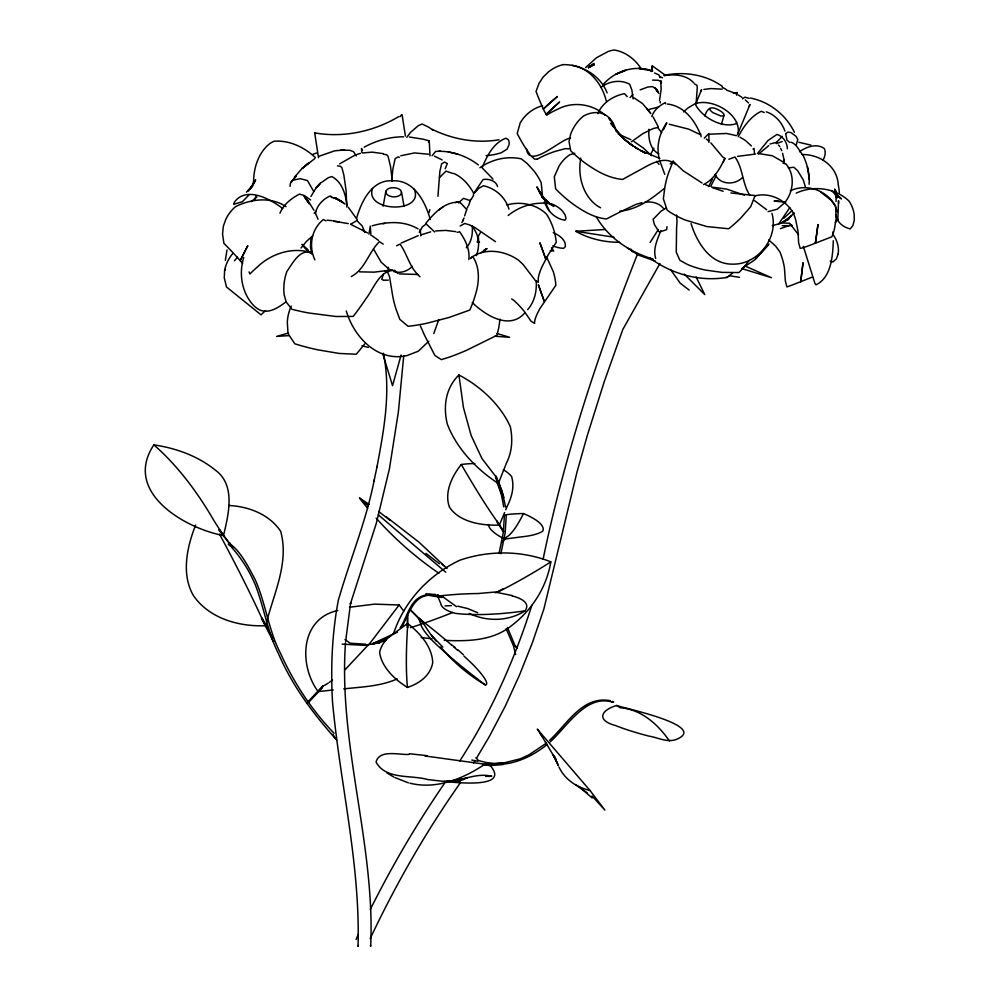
<?xml version="1.0" encoding="UTF-8"?>
<svg xmlns="http://www.w3.org/2000/svg" width="1000" height="1000" viewBox="0 0 1000 1000"><rect width="100%" height="100%" fill="white"/><g stroke="black" fill="none" stroke-linecap="round" stroke-linejoin="round"><path stroke-width="1.5" d="M407.337 627.55L407.525 614.975L407.725 627.513M407.537 623.513L407.537 627.525A279.5 43.175 -78 0 0 407.463 687.412A76.588 44.688 18.4 0 0 432.688 662.825A75.525 44.062 18.4 0 0 407.537 623.513L394.188 633.3A79.237 46.225 18.4 0 0 379.613 652.15A63.338 36.95 18.4 0 0 407.463 687.412M437.938 196.337L439.888 171.213L441.637 163.837L444.487 162.087L447.325 163.538L445.2 168.775M833.3 240.725C832.775 255.837 831.338 277.462 816.062 284.812L814.975 283.587L803.325 246.3M468.837 259.562C470.075 249.412 465.275 239.788 459.613 231.713L457.225 232.475M274.012 641.162L273.312 641.462L261.475 618.413M648.875 129.262C648.275 138.15 650.013 149.375 658.763 153.875M836.05 201.513L836.312 194.1M837.788 220.312L838.55 200.688L838.612 203.438M345.487 642.812C338.288 744.987 375.238 844.025 370.688 946.35L370.475 945.413M225.338 260.338L227.013 249.95M391.65 181.262L392.912 168.875L395.125 158.713L397.975 156.95L399.412 157.275M336.688 740.113L332.463 734.338L336.15 739.35C313.05 713.7 292.238 685.588 278.475 653.7C267.587 632.112 264.125 608.013 255.637 585.6C249.9 571.85 242 558.975 232.05 547.85C232.213 546.487 226.488 544.55 229.137 543.3C240.5 550.788 248.463 567.013 255.113 579.5C265.738 603.138 268.288 629.55 280.225 652.75C293.6 682.3 311.5 709.938 334.1 733.288L334.1 733.288M708.962 142.363L708.838 133.575L704.325 138.138M403.738 355.737L398.375 411.962L389.438 468.713L376.287 523.387L350.412 603.888L350.65 602.762L345.625 641.287M368.913 234.188L370.288 226.125L370.925 235.413M310.912 239.013L310.487 246.887L311.762 254.013M652.35 70.75L652.225 65.825L651.3 71.537M500.05 319.175L498.825 327.3A67.088 53.362 -78 0 1 496.763 335.4L466.65 350.25A66.775 10.288 -27.7 0 1 448.638 357.35L441.375 359.6L434.913 355.525L424.487 335.213A35.9 3.925 66 0 1 421.763 328.875L420.363 326M385.85 191.213L386.438 193.863A8.65 4.988 0 0 0 390.863 196.412C394.613 197.825 403.638 196.1 400.887 190.625A8.65 4.988 0 0 0 396.463 188.075C392.863 187.288 387.675 187.425 385.85 191.213L383.162 206.188M809.075 184.262C809.9 174.75 807.487 164.95 803.5 156.337M667 226.637L666.612 229.662L659.375 232.087M502 542.4L506.012 537.575M580.8 158.05C577.737 174.213 581.862 192.738 594.637 203.812A37.9 34.225 -83 0 0 600.575 207.775M670.188 163.988L673.125 161.225L668.763 172.362A35.987 11.65 -83 0 0 664.887 186.988L663.35 198.837L667.188 210.2A67.925 33.9 9.4 0 0 685.2 220.012L706.825 226.562L728.612 228.787A68.688 31.363 -35.5 0 0 740.938 217.875L750.7 206.688L755.062 195.55L730.888 192.963M224.6 270.325L224.275 277.863L226.513 287L261.05 314.85A65.7 13.775 -32.5 0 1 265.587 310.538M419.487 232.3L420.262 229.45L420.775 235.863M499.038 553.462L503.325 532.562L504.412 515.45M500.863 553.763L505.163 532.863L506.262 515.675M696.225 102L697.275 87.625L696.95 85.275L694.587 83.963M223.512 535.562C228.4 514.637 236.25 484.875 214.963 469.837C197.537 455.825 175.787 448.125 153.863 444.875C122.562 491.838 184.188 528.175 223.512 535.562L214.275 521.188A281.262 147.463 76.6 0 0 159.8 450.238L153.863 444.875M838.213 253.7L836.413 258.825L832.875 261.988A64.013 38.125 -29.2 0 1 830.212 261.212M376.9 467.325C384.038 429.6 391.15 391.55 383.413 353.2M438.738 319.637L433.812 333.55M393.288 634.487C403.675 601.812 428.825 574.8 459.675 560.275C489 550.175 521.912 550.375 550.825 561.838C546.663 587.388 531.675 610.562 511.062 626C492.55 640.987 466.925 641.462 444.2 640.312M374.062 480.9L377.125 466.213M543.138 559.062C564.675 454.712 598.337 353.375 637.375 254.375M659.525 100.487L661.188 89.225L660.738 81.6L658.388 80.275L652.537 80.1M709.85 108.425L709.9 109.55A8.65 2.812 24.9 0 0 713.025 112.675L720.987 116.05L723.587 115.862L723.925 114.375A8.65 2.812 24.9 0 0 720.8 111.25C713.587 106.775 708.175 105.312 704.8 116M736.762 95.237L737.2 92.688L733.1 92.8M736.575 122.263L736.237 123.7C722.15 128.55 702.675 117.75 695.7 104.987L696.025 103.55C711.637 98.225 740.837 113.425 738.2 133.1M374.3 479.775C366.225 521 349.988 559.862 338.375 600.075C332.025 633.337 330.637 667.4 332.463 701.175C339.875 783 360.412 863.675 358.025 946.413L358.237 945.475M243.725 257.525C238.85 273.225 241.525 291.388 252.325 304.037A38.288 20.725 81.5 0 0 258.525 309.3C267.95 314.788 278.538 307.5 286 301.85M468.738 205.325L470.625 199.338M401.087 355.05L392.537 385.688L382.75 353.688M195.6 525.138C186.975 546.912 181.075 574.038 193.325 595.45C209.175 618.55 238.888 626.825 265.663 625.712C272.962 595.188 289.55 563.488 280.675 531.312C269.337 514.288 248.55 506.4 228.775 505.487M721.4 124.312L723.975 115.5M315.462 213.388C316.863 205.463 323 199.025 330.262 195.938L331.763 196.875M428.988 212.712L429.9 209.662M464.625 215.875L466.575 209.963M531.838 605.262C514.5 659.987 490.913 712.938 459.65 761.162M476.413 255.65L477.225 253.225A60.95 37.6 54.5 0 0 478.612 240.712L478.312 236.15L480.513 232.5M356.637 218.088C361.525 201.188 372.113 179.125 392.962 180.8C414.2 179.838 425.35 202.013 430.225 219.412M503.775 506.912L501.362 494.588L497.413 483.25L499.125 483.5L502.013 490.863L505.613 507.113M499.125 483.5L497.312 483.35M651.838 116.512C653.85 110.125 659.488 105.45 665.362 102.613L665.612 103.8M482.2 167.488C486.987 156.037 493.338 143.062 505.6 138.3A37.4 11.6 -44.2 0 1 508.913 145.175L507.088 149.125L501.45 152.675A63.738 62.062 -65.6 0 1 486.188 155.638M498.35 483.475L506.488 463A105.388 68.975 32.8 0 0 510.337 426.775A84.237 55.138 32.8 0 0 458.913 374.988A101.862 66.662 32.8 0 0 447.3 424.038A100.45 65.738 32.8 0 0 498.35 483.475L495.875 476.662L481.987 458.6L471.15 435.5L463.438 407.55L458.913 374.988M383.375 274.075L381.788 279.325L383.925 280.512M467.25 208.062L467.975 206.3M253.962 183.725L255.625 179.713L250.263 188.95L253.188 183.875M474.875 463.575A80.175 42.425 -23.2 0 0 461.287 464.487A96.95 51.312 -23.2 0 0 449.475 507.175A95.6 50.6 -23.2 0 0 499.338 525.075L504.6 512.525M505.763 509.738L507.512 505.55A100.3 53.075 -23.2 0 0 511.575 476.475A80.175 42.425 -23.2 0 0 503.3 469.762M695.75 103.8L701.6 89.675L700.775 91.412M737.4 134.8L750.013 104.462L749.188 106.213M419.412 232.288L422.337 226.925L426.15 223.95L434.65 231.95M225.35 269.175L224.825 270.138L225.487 269.812M254.412 199.812L256.312 195.725M837.925 219.375L835.263 222.575M710.863 142.912L722.625 156.862L724.938 158.438L723.363 161.737M279.95 213.175C283.475 204.513 291.388 198.238 299.55 194.1L304.35 195.525L310.6 199.95M660.9 230.625C657.45 239.275 652.7 249.025 655.688 258.45M358.237 934.312L356.112 939.525M370.213 938.562C395.9 884.188 425.825 831.737 460.525 782.575M372.55 188.463C363.925 212.15 424.775 213.925 414.237 189.213M712.375 179.175L708.612 186.5M474.738 191.962L483.088 179.537C488.5 178.512 496.1 180.675 497.575 186.588M663.375 129.762L666.825 122.737C659.312 133.312 656.112 146.15 659.275 158.938M370.337 909.388C392.113 865.875 416.7 823.75 444.3 783.662M462.625 220.75L464.025 218M597.85 113.65C602.337 102.713 613.212 95.962 624.45 93.637L627.25 96.688M716.05 176.075L710.75 186.25M650.738 154.175L653.875 148.188M471.025 199.713L473.525 195.4M738.225 136.725C743.55 126.575 750.65 116.438 761.237 111.312L764.262 112.525M724.938 158.438C719.788 168.562 714.312 179.275 703.587 184.513M778.438 224.3L789.825 207.6M659.925 263.538L622.788 329.525L604.212 381.8L587.337 435.4L577.112 471.662L543.9 608.962L532.4 642.65L519.475 675.125L505.163 706.35L489.538 736.175L476.575 758.075M796.263 144.863L797.812 139.512L796.05 136.363L791.05 132.613L787.913 132.088L785.55 133.713M658.312 229.575L650.125 242.463M310.925 196.475L316.262 187.625L320.125 183.463L316.262 187.625M248.45 191.088L251.9 185.725M473.462 763.138L475.025 760.612M785.913 201.125C793.75 190.188 794.938 174.3 785.8 163.75M230.062 543L228.45 544.025M757.513 153.463L767.975 140.55L776.938 134.425C783.112 136.188 787.237 142.463 787.362 148.737M461.838 222.525L463.438 220.125M400.213 627.688C407.962 616.675 409.787 597.537 426.5 594.938M401.688 627.4C410.95 609.55 415 591.4 437.088 595.862C439.9 595.2 437.2 594.038 437.088 595.862M249 194.9L242.375 201.762L233.688 204.275A67.3 23.212 6.2 0 1 234.875 201.525C246.988 186.125 270.688 199.188 282.663 208.512M749.212 260.35L744.438 266.575A67.3 45.113 -35.6 0 1 738.9 272.562L722.025 272.375L705.6 270.1A67.038 29.038 -1.2 0 1 686.95 264.2L679.875 260.275L676.263 252.2L676.575 228.35A35.825 2.763 -88.1 0 1 677 222.037L676.612 215M403.738 611.038L399.15 604.987L370.412 642.638L344.975 669.812M470.4 258.538L472.713 256.6C480.1 267.213 479.338 282.175 475.55 294.3A68.75 42.812 -71.4 0 1 469.787 310.062L449.15 317.438L427.4 323.137A68.112 15.263 -18.1 0 1 408.025 326.275L399.787 319.3L395.812 308.512A35.95 11.55 75.3 0 1 392.15 292.7L389.588 276.925L387.413 271.625L385.087 271.112M301.062 248L306.462 241.388L312.562 236.012M294.438 177.162L302.137 168.425L314.775 158.625M473.35 194.188L478.862 188.3L483.338 185.763C495.425 188.3 505.45 197.237 508.963 209.125M290.9 182.562L296.3 175.75L290.363 183.275L290.075 186.325M406.838 137.275L410.55 132.375L418.288 125.662L422.137 124L428.188 126.925A65.5 30.175 66.8 0 1 432.95 130.262M425.988 223.088C433.85 213.713 443.675 202.775 456.763 202.25M439.375 177.675L446.012 171.125L452.675 173.425M428.787 341.238L418.188 351.262L407.113 355.538A37.9 34.038 -12.6 0 1 395.562 356.65C370.95 355.337 352.912 333.125 346.25 310.988M527.663 309.662C534.538 301.913 536.875 291.25 536.237 281.112M432.088 155.7L435.712 151.412C450.9 150.4 466.35 155.65 478.35 164.938M466.312 247.775C471.737 241.85 472.938 233.425 472.188 225.688M250.6 187.575L246.462 192.175M785.15 202.3L777.275 209.2L768.1 211.6M237.537 257.25L234.45 260.725M758.45 154.2L768.75 145.6M775.975 142.863L782.35 136.337M757.113 257.162L755.825 258.587L769.038 244.075M783.725 218.312L792.175 210.588M314.212 213.2L315.788 211.462M732.675 272.9L727.288 277.35C700.188 282.062 671.562 274.175 649.675 257.825M767.987 245.3L754.525 260.025L741.925 268.488M458.425 202.9L463.537 198.337L470.2 200.637M316.712 187.15L320.487 183.062M630.037 97.55L632.913 94.625M323.075 685.638L307.362 702.438L307.475 703.512M337.775 610.525C299.9 618.675 298.738 665.387 318.137 691.575L323.225 686.137M308.725 702.288L322.325 687.75M291.425 181.85L292.962 180.263L300.087 178.65L307.438 180.525L313.775 191.575M794.25 212.963L786.263 220.238M412.312 266.312C407.775 271.4 400.2 273.612 393.675 271.537M603.575 84.075C613.975 72.35 630.763 65.975 646.25 69.3L638.688 68.412L652.087 70.888M524.612 313.137C509.2 330.55 485.225 315.062 472.262 302.562M428.575 142.088L429.237 140.938L423.663 139.275L409.387 137M585.612 67.575L596.45 57.775L608.263 51.438A35.9 27.3 -51.3 0 1 614.237 50C625.438 51.762 634.913 59.188 641.05 68.475M549.587 740.312C566.625 724.825 582.188 695.688 609.675 700.6M550.212 741.925C568.038 725.45 586.575 693.713 612.913 702.312C615.4 701.625 610.337 700.812 612.45 702.237M683.475 111.888L688 107.95L697.125 102.5M508.188 215.487C520.388 205.463 537.15 200.85 552.688 204.262A37.862 20.013 0.9 0 1 562.675 211.3L565.138 214.925L566.013 218.562L564.938 220.263L561.413 219.4A61.988 39 -64.4 0 1 547.275 208.062L544.275 201.962M321.3 182.613L328.162 177.8L331.737 176.55C342.337 181.962 345.7 194.688 347.025 205.613M786.225 220.312L791.575 215.912L782.537 222.25L788.812 219.213L781.213 222.738M588.4 67.787L594.038 63.45L589.225 67.188M588.525 67.675L590.6 65.975M396.575 245.775L400.062 244.112C407.488 254.587 409.762 268.113 420.025 276.725M251.075 201.7L256.95 197.013M588.862 67.475L592.312 64.713L589.025 67.325M742.5 177.488C734.938 185.35 719.788 185.125 715.125 174.262M438.675 210.212L442.863 207.075M546.438 743.138L529.175 754.725L520.337 758.787L502.875 763.162L503.05 764.575L489.175 765.65M546.875 744.725C534.412 754.712 519.55 762.325 503.525 764.137M470.962 257.787C484.938 247.35 504.812 250.6 518.4 260.1A35.9 12.5 39 0 1 523.325 264.788L535.163 280.287L538.362 282.275L538.237 278.488A66.775 14.562 -51.2 0 1 542.025 266.675L548.062 255.075L556.263 242.262A67.088 66.912 76.2 0 0 554.888 234.025C553.25 227.013 550.462 220.25 546.525 214.213C536.725 204.3 520.237 200.95 506.863 205.012M350.5 224.338L356.812 220.588L362.175 225.925L364.95 232.488M664.188 188.538C651.287 199.088 637.1 209.7 619.862 211.163M339.65 163.85L354.7 155.312M753.025 149.062L754.013 148.363L754.475 153.425M329.363 682.337L332.562 680.1M481.1 252.725L486.987 248.612L484.85 250.087M537.263 159.188L534.5 159.1L531.638 156.488M742.487 98.825L744.862 97.2L749.15 98.338M770.05 144L776.237 142.35M631.475 141.725L643.075 133.5L653.125 128.588L657.688 127.5L661.538 132.5M799.488 151.713C806.462 146.812 816.637 143.025 824.312 148.537A37.325 18.775 -23.7 0 1 823.025 160.263M460.175 226.012L464.663 223.475L469.462 224.862L474.275 227.113L495.513 241.675M351.3 276.55C365.35 269.05 368.587 252.1 379.425 241.688L383.212 244.15M479.9 167.725C491.763 159.362 507.05 155.7 521.325 158.85L527.175 163.5L534.15 171.15A63.875 57.025 84.6 0 1 541.175 182.613L542.525 196.513M600.8 87.387C608.987 81.175 620.438 79.175 629.7 84.262L631.862 90.05L633.1 98.9M324.5 685.375L328.3 683.088M398.738 116.613C373.775 131.525 343.475 138.025 314.7 132.887L318.5 157.675M483.862 250.2L486.5 248.738M616.675 705.462C599.987 710.512 596.712 720.612 615.525 725.537C626.362 729.862 637.587 733.162 648.875 736.1C657.75 737.463 666.725 742.65 675.725 739.663C710.625 725.987 622.1 707.887 616.675 705.462L620 707.688L624.513 708.238A281.262 117.863 -84 0 1 665.788 735.938L669.425 740.888M364.175 147.175C376.188 140.55 389.875 136.775 403.625 136.8M401.225 243.038L418.2 235.662M512.05 595.875A101.862 23.462 -7.4 0 1 525.075 610.837C508.512 621.5 486.812 621.862 469.25 613.413M456.95 202.338L458.312 201.625L461.15 203.525L466.812 209.625M728.838 159.238L734.987 157.025C743.188 168.25 742.138 183.525 749.812 195.287M495.387 592.788L503.5 588.7M588.362 67.463L594.325 64.725L588.837 66.812M780.4 228.65L791.587 224.737M397.488 632.112L372.512 643.713L372.812 644.362L390.85 636.05M318.725 156.363L334.712 150.825L344.562 149.95L340.562 150.225M640.2 89.838L647.875 87.025L651.862 86.613M647.862 109.775L658.625 106.975M699.65 134.512L700.738 134.025L701.075 136.65M570.575 138.138C561.175 138.387 529.35 170.05 526.525 149.012M796.213 193.125C813.4 185.075 835.425 187.825 849.175 201.25A37.875 28.25 27.7 0 1 854.175 214.513L854.3 220.212L852.887 225.512L850.25 228.962L846.963 227.862A61.8 30.7 -29.6 0 1 836.612 217.725L835.9 214.913M666.25 208.012L660.987 211.238L653.088 219.338L654.45 224.625L658.675 231.287M776.413 143.613L782.2 141.55M397.212 678.9C380.4 686.363 361.763 686.938 343.762 688.863M625.337 70.412L615.9 74.25L626.6 69.9M772.288 225.6L782.25 222.987L789.638 223.212L798.587 234.9M812.45 277.038L794.613 284.088A61.8 0.787 -22.3 0 1 786.888 286.875L785.375 281.137L784.425 267.775A37.875 19.4 72 0 0 779.925 251.938L775.638 246.112L768.737 239.925M385.975 639.338L373.1 643.425M385.712 640.275L379.012 642.913M379.412 642.775L364.738 645.375L342.175 644.137M313 154.25L316.637 152.975M455.5 202.6L458.312 201.625M790.325 190.837C806.663 182.925 827.225 190.5 835.638 206.312L836.137 218.912L834.4 229.2A67.3 64.05 -4.2 0 1 831.862 236.8L809.013 245.65A67.038 2.087 -22.9 0 1 801.213 248.188L800.113 248.263L798.6 242.562L798.037 231.537L795.788 220.162A35.825 17.2 73.5 0 0 793.625 213.575C786.175 200.087 769.9 191.863 754.7 195.925M420.675 234.938L430.712 231.875M400.763 155.762L414.475 152.938L428.512 154.225M356.613 154.55L360.462 153.375M574.812 153.287L569.788 154.725A35.987 29.987 -77.2 0 0 559.15 165.9L554.3 176.713L555.638 188.863A67.925 31.938 45.7 0 0 573.225 204.213C583.138 211.2 594.138 217.9 606.5 218.925A68.688 6.25 -26.1 0 1 621.3 211.412L635.925 204.412L641.95 202.688M288.525 333.013L276.65 336.4L288.812 335.613M372.163 225.837C387.325 221.513 403.963 220.588 418.025 228.875M349.513 607.238L374.562 604.138L399.15 604.987M382.863 223.75L384.975 223.3M397.85 273.488L394.8 270.413C379.513 269.812 373.862 288.575 365.788 298.938A65.7 13.25 -57 0 1 353.175 316.425L335.863 316.488L308.612 312.975A64.013 15.537 10.6 0 1 291.875 309.262L286.112 301.863L284.15 294.675A37.325 27.075 -85.7 0 1 286.925 271.4C292.438 263.675 298.775 250.3 310.087 252.013L312.288 253.688M362.413 152.988L372.125 152.125L383.338 153.663M664.275 75.725C674.262 73.838 686.725 74.9 693.825 82.95M664.062 75.375C683.888 71.162 705.8 74.475 722.412 86.438M788.213 167.938L793.913 167.25L797.55 170.6L803.238 179.8L805.5 187.3M703.888 89.438L710.95 88.562L722.188 89.175M737.55 156.363L755.55 154.062M392.188 269.887L374.225 272.15L359.562 271.85M499.012 139.75C476.375 143.688 452.725 139.362 432.175 129.35M782.125 225.712L792.15 225.6M644.762 202.325C651.762 201.1 659.737 203.113 663.988 209.137M318.137 691.575L333.212 689.975M383.6 154.25L386.55 154.738L388.025 156.163L390.538 166.488L392.35 181.05M337.512 165.837L340.45 166.325L341.925 167.75L343.888 175.263L346.087 190.463L346.775 207.037M342.5 150.175L349.812 150.3L353.488 151.675L356.337 155.925M435.7 230.912L445.75 230.425L455.875 231.65M488.488 776.462L491.587 776.213C478.312 773.025 465.175 778.988 452.325 781.25L467.038 778.15L449.575 781.375L463.775 779.388L446.863 781.363L460.475 780.85L444.137 781.363M483.237 764.587L503.188 763.05L494.688 763.487L486.238 762.55M408.862 754.463C399.175 754.975 379.113 749.163 376.062 762.138C385.962 780.1 411.175 774.638 428.162 779.65C436.912 780.138 515.25 793.112 489.6 764.862L483.137 765.35C461.887 779.325 435.513 789.638 409.888 783.175M445.075 605.913L451.388 605.638M429.263 594.462L435.312 594.35M619.6 242.3C604.388 242.312 589.038 238.875 575.775 231.275L605.312 229.488M417.85 274.462L399.25 273.913M365.838 644.225L350.275 643.238L344.963 639.562M725.913 277.413L727.288 277.35M709.963 134.188L726.525 133.463L736.363 135.638M479.5 242.113L477.212 242.188C479.588 236.75 475.112 231.112 472.7 226.462M486.05 776.35L491.587 776.213M384.3 280.212L388.275 280.15M778.9 201.125L774.087 201.075L785.75 202.225M409.375 753.737L427.175 755.688M802.1 154.55C819.925 154.213 837.275 166.2 838.263 184.75A63.85 54.55 81.3 0 1 839.35 192.925M759.938 153.75L772.412 155.787L783.575 162.188M569.175 148.825L565.312 148.637L555.212 151.387A65.5 31.325 -6.8 0 0 537.275 159.188M327.125 220.2L332.013 220.637M495.062 336.25L509.55 337.3L497.038 333.488M563.15 64.612C581.6 64.488 600.375 75.338 607.137 92.9M711.637 187.1L726.688 189.1L744.425 195.175M421.175 637.6L432.013 638.812M424.963 755.962L489.6 764.862M575.775 231.275L613.938 237.213M729.262 275.688L739.538 277.35M790.962 142.175C796.8 143.912 799.338 151.113 802.975 155.375M439.2 151.088L440.637 151.325M443.1 596.35L426.012 593.663L426.275 594.9L441.662 597.5M525.075 610.837A84.237 19.4 -7.4 0 1 455.238 613.325A105.388 24.275 -7.4 0 1 440.725 603.45L437.663 596.125L443.15 597.05L456.575 606.688M339.3 221.812L333.188 221.125L348.263 223.575M457.812 606.188L467.65 608.538L477.725 612.737M331.25 197.312L336.712 198.625L342.65 202.2L333.95 197.738L337.85 199.262M810.837 145.125L798.812 142.238M783.012 163.275L785.25 163.725M667.337 104.038C683.4 105.763 694.112 119.362 699.938 133.287M471.812 760.037L477.85 761.287M652.55 86.688L655.825 88.725L658.138 91.975L655.263 88.162L658.863 93.462M457.587 154.125L448.4 151.95M722.3 87.362L725.95 89.25M659.65 76.588L662.525 77.8M572.062 65.275C589.825 68.15 602.388 84.388 606.3 101.15M361.938 345.812L368.462 347.425M750.475 98.038C769.425 101.788 786.05 114.913 794.388 132.3M726.45 90.075L734.513 93.025M312.2 252.887C292.875 246.513 271.425 253.337 257.137 267.2A63.85 15.575 -29.3 0 0 249.938 274L249.037 271.887M669.25 124.25L688.7 129.137L699.163 134.113M486.463 762.6L478.675 760.6L475.8 757.812M723.15 191.287L712.575 187.675M647.013 69.362L652.675 71.062M742.025 268.65L771.45 277.712L744.9 265.925M653.075 259.075C629.9 252.225 608.325 237.938 596.175 216.625M512.4 595.612L494.963 592.025L478.2 593.538A100.45 23.138 -7.4 0 0 437.663 596.125M333.95 197.738L336.712 198.625L334.263 197.625M408.375 782.862L394.963 777.575M659.925 158.475L640.5 150.45L645.738 153.375M766.275 111.825C775.15 114.75 781.862 122.375 784.925 131.075M655.387 261.15L638.425 255.05L627.038 247.675M618.362 134.1L630.85 139.662M350.725 224.338L365.25 231.675M609.938 700.5L609.6 701.125M654.55 73.012L658.888 74.862L660.088 77.65M434.45 156.113L442.175 159.963M634.125 97.95L642.575 103.6L650.788 113.513L646.775 108.387M705.512 184.613L708.975 186.25M550.35 250.7L553.713 251.05L551.525 247.8M740.025 137.225L745.225 140.338L751.425 145.975M453.663 173.388C462.438 177.188 468.925 184.725 473.5 192.938M336.587 198.562L344.925 204.037M702.062 182.975L683.288 170.85L673.125 161.225M362.688 230.238L367.525 232.938M645.7 153.35L634.712 147.062L638.488 149.438M367.675 508.288A382.525 364.162 -42.1 0 1 359.538 498.075L369.225 504.412M738.325 95.013L741.925 97.312M386.763 772.763L393.762 777.013M634.038 141.6L643.238 147.963L651.538 155.662M314.7 132.887L315.562 133.45M511.662 298.988L513.8 300.312A37.862 12.75 40.8 0 1 524.6 311.837L531.05 321.213L534.612 323.438L534.625 321.825A61.988 11.762 -48.8 0 1 539.925 308.575L555.887 285.25A63.875 63.362 77.5 0 0 553.325 271.712L546.625 257.087M821.1 192.413L831.012 200.138M389.7 269.8L381.2 262.2L373.612 249.2M637.163 148.525L629.325 143.35L632.938 145.912M325.938 220.875L323.325 219.55C311.325 229.262 308.45 246.137 314.862 259.875M689.163 290.087L680.175 283.137L670.5 269.5M664.675 74.75L652.487 65.987M286.075 206.65C271.112 196.525 250.938 198.85 235.487 206.688A37.875 36.975 -6 0 0 225.662 219.675L223.312 226.363L222.55 233.925L223.888 243.287L227.562 247.05A61.8 5.238 43.6 0 1 242.65 263.475M754.412 200.512L766.663 209.737M372.025 235.75L378.612 240.5M576.15 785.1L587.163 792.812M386.45 516.962L419.025 542.225L447.062 568.5M308.275 250.162L304.95 247.425M425.913 553.362L439.387 563.7M632.925 145.825L626.85 141.35L632.737 145.787M553.862 206.537L544.338 199.412L550.712 204.488M340.425 200.512L343.8 203.062M378.65 511.463L390.188 520.475M544.338 199.412L552.288 205.512M629.15 143.025L624.362 139.338L626.663 141.188M706.363 139.088L708.675 140.887M452.225 645.263L455.075 647.513M833.213 192.25L841.5 198.912L839.412 197.138M445.75 572.2L378.325 514.837M605.05 115.087C592 103.713 572.725 101.088 557.45 109.35A63.875 32.663 -3.3 0 0 547.525 114.65L546.75 115.262L544.412 111.3A61.988 3.475 71 0 1 537.675 95.7L536.025 91.487L539.025 83.4L543.2 76.988L548.4 71.963A37.862 37.688 -19.8 0 1 563.138 64.6M626.688 141.05L622.112 137.188L625.475 140.062M832.087 190.938L840.462 198.025M549.188 203.212L541.55 196.737L547.663 201.925L543.337 197.087M745.312 99.938L748.487 102.9M579.5 787.1L592.137 797.938M457.875 649.837L463.338 654.663M441.912 564L443.988 565.812M624.35 139L619.862 135.037L623.138 138.025L610.763 123.162L617.175 131.438M482.225 167.925L493.025 179.112M368.175 505.812L359.562 498.05M787.9 140.863L789.65 142.463M315.387 157.6C304.413 147.25 289.475 140.062 274.125 141.213A35.825 28.038 83.4 0 0 269.275 144.037C258.75 152.625 253.938 167.013 253.65 180.1A67.038 35.325 62.5 0 1 252.35 186.938M432.863 636.788L442.887 647.15M684.25 274.1L704.75 294.587L696.112 276.962M422.912 622.05L409.6 609.125L422.525 622.425M463.9 656.012A95.6 11.425 38.1 0 1 474.325 665.95A96.95 11.587 38.1 0 1 485.525 685.037A80.175 9.588 38.1 0 1 432.388 640.638A100.3 11.988 38.1 0 1 421.05 624.738L418.512 618.025L422.725 622.238A353.787 246.562 -58.6 0 0 433.013 637.537M623.212 137.887L615.825 130.475L623.162 137.925M303.375 245.975L307.488 250.212M517.125 647.862L515.087 645.763L507.438 627.438M517.212 647.975L515.087 645.763L517.288 648.025M307.325 249.963L302 244.363L310.175 253.038M655.65 88.975L657.275 90.725L654.7 87.587L657.75 91.3L656.812 90.162M675.763 164.662C665.975 155.375 651.875 163.212 642.05 168.787A65.5 2.025 -28.6 0 0 622.663 179.412C608.188 178.263 595.262 170.45 583.787 162.087A63.738 30.6 41.6 0 1 570.725 150.787L569.038 141.575L570.65 134.125A37.4 28.788 -77.2 0 1 583.65 115.95C597.45 108.612 611.075 113.35 615.513 129.137M348.263 207.2L357.375 219.875M608.675 118.325L612.675 122.875M592.038 796.038L604.9 810.113L590 790.487L537.288 729.112L541.362 735.05M656.612 161.4L659.05 164.387M303.962 196.3L308.463 202.025L304.925 197.262L306.613 199.875M542.013 735.888L543.312 737.588M219.387 529.663L232.712 547.612L218.863 530.05M431.413 634.9L435.975 640.987M778.55 145.013L779.8 146.688M529.938 154.45L523.987 145.675A63.738 9.925 67.4 0 1 517.188 133.55L520.312 122.562L523.088 118.588A37.4 37.337 46.3 0 1 542.612 105.65M307.775 200.438L313.988 210.3M831.812 201.225L834.987 205.55L837.45 212.075M362.525 150.488L361.5 148.463L361.712 152.162M540.638 193.312L539.312 191.312L543.175 197.675M541.05 193.463L536.862 186.863L540.988 195.15M497.15 521.125L503.713 531.562M499.338 525.075L496.95 521.263A353.787 24.775 64.2 0 1 461.287 464.487M496.737 521.413L503.3 531.85M539.788 732.95L546.7 744.175M545.45 742.075L555.65 759.312L553.025 754.587L558.413 765.75A382.525 122.85 -39.5 0 1 556.75 761.475M653.162 116.988L658.288 126.775M544.125 199.025L541.95 195.312L543.85 199.288M630.962 249.125L632.525 251.8M309.125 203.775L305.887 198.225L307.863 201.85M262.162 618.05L272.6 638.387M265.663 625.712L261.825 618.237A382.525 39.312 57.9 0 0 219.525 534.113M664.762 174.387L659.625 160.4M780.625 148.375L781.762 150.688M308.025 201.788L306.825 199.325L308.062 201.95M545.112 201.938L549.538 211.2M315.65 213.7L318.05 219.25M609.325 118.312L610.2 120.188M835.325 190.6L834.675 189.025L837.25 197.575L836.787 195.837M506.138 628.65L513.438 645.775L515.638 654.488M496.225 476.213L503.875 497.262L503.338 498.125L495.513 477.1M691.05 223.562C696.875 242.488 710.212 264.438 732.613 264.15C757.8 264.762 778.913 237.75 771.938 213.425M782.588 153.275L783.988 159.388M835.15 194.075L835.75 196.112M555.125 756.975L556.388 761.575M661.038 80.65L661.5 82.775M785.7 133.875L787.025 140.3M401.587 192.387L404.038 206.225M809.338 179.55L807.412 166.65M405.412 135.988L402.062 114.625A35.987 3.262 -66.2 0 0 400.012 116.737M835.75 190.263L836.55 197.712M429.237 140.938L430.012 155.912M836.038 192.175L836.562 198.025M833.075 231.688L833.175 233.95M388.363 267.35L388.5 270.912M660.238 101.65L660.263 102.9M833.6 235.287A37.325 28.075 20.1 0 1 838.188 253.7M736.938 92.525A35.95 1.6 -40.3 0 1 735.688 93.837M438.925 573.288A382.525 364.162 -42.1 0 1 376.163 518.15M589.975 790.512A382.525 122.85 -39.5 0 1 559.025 767.138M488.338 524.475A75.525 20.35 9.6 0 0 504.663 539.075L521.775 536.812A79.237 21.35 9.6 0 0 542.85 531.087A63.338 17.075 9.6 0 0 523.488 513.575A76.588 20.638 9.6 0 0 505.325 514.862M523.488 513.575A279.5 36.375 -78.3 0 1 505.838 537.475M224.625 270.338A37.325 36.15 -26.3 0 1 232.763 253.538M291.262 306.062A35.95 28.3 -81.6 0 0 287.312 321.812L288 333.587L294.837 343.837A68.112 16.5 14.5 0 0 317.688 349.812L339.325 353.462L356.287 354.212A68.75 10.488 -53.9 0 0 364.65 343.988M553.25 232.675A37.4 20.05 -5.2 0 1 565 242.825L565.487 246.488L563.5 248.388A63.738 45.512 -66.6 0 1 552.762 245.8M550.837 561.85A382.525 244.288 -26 0 1 496.938 592.5M452.837 612.438A382.525 244.288 -26 0 1 410.35 627.725M418.512 618.025A95.6 11.425 38.1 0 1 451.7 645.125M454.038 647.15A95.6 11.425 38.1 0 1 457.45 650.163M485.525 685.037A353.787 246.562 -58.6 0 1 440.55 647.025M784.262 159.738L784.2 162.55L784.262 159.738M803 262.938L800.725 281.7L803 262.938M817.962 224.613L815.4 243.275L817.962 224.613M244.2 252.688L240.188 260.625L247.812 245.675L244.2 252.688M553.162 107.625L546.138 114.438L559.575 102L553.162 107.625M550.837 101.975L543.325 109.025L557.425 96.5L550.837 101.975M307.075 164.338L302.137 168.425L308.975 162.812L307.075 164.338M488.688 775.688L485.9 776.15L488.688 775.688M542.863 250.8L539.875 242.75L545.775 259.125L542.863 250.8M541.3 292.925L538.362 284.8L544.275 301.375L541.3 292.925"/></g></svg>
